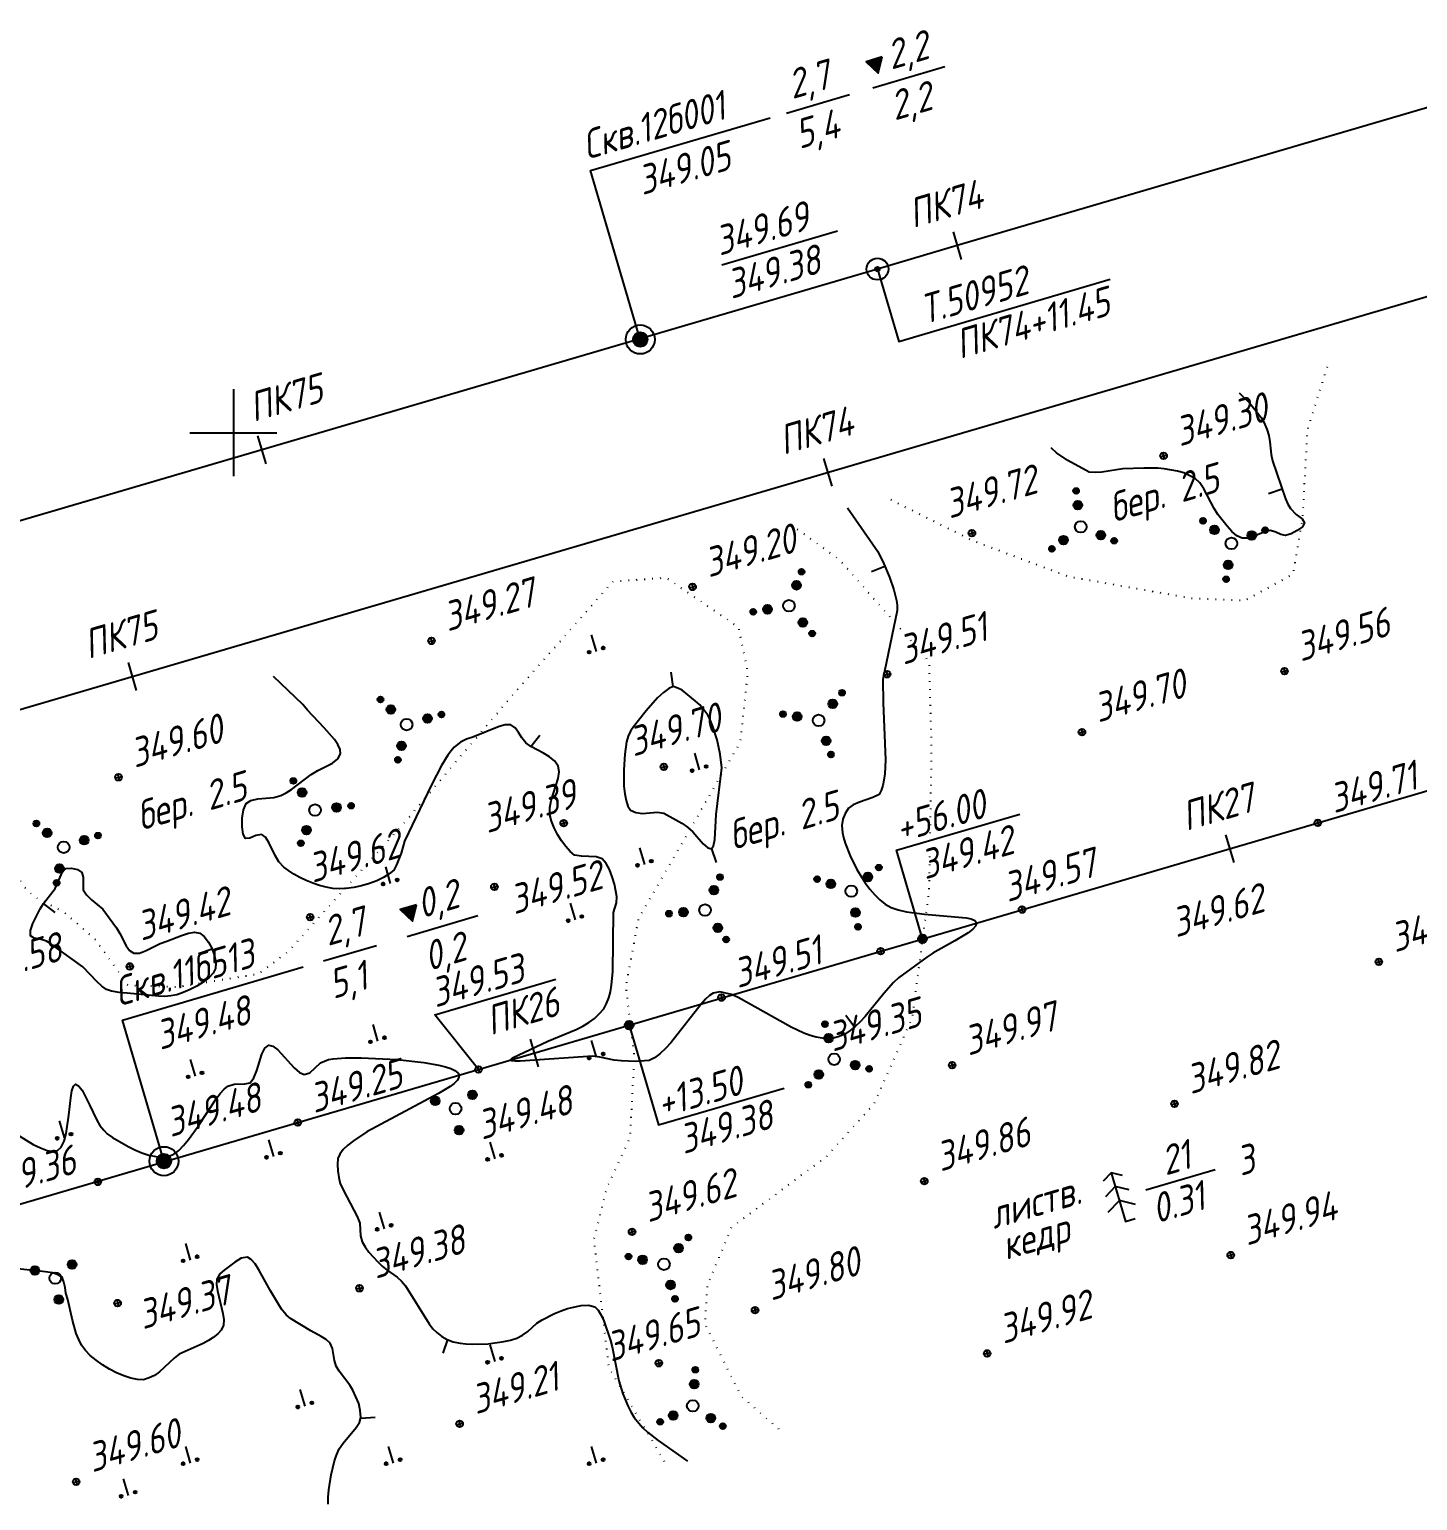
# Model space of a CAD drawing. Extents: x 1515794 to 1517806, y 2183977 to 2184820.
# Drawn here: x 1516371.9 to 1516563.4, y 2184252.6 to 2184455.7 of the extents above; entities that cross this region are included whole.
import ezdxf
from ezdxf.enums import TextEntityAlignment as Align

# ---------------------------------------------------------------- set-up
doc = ezdxf.new("R2010")
doc.units = 0
doc.linetypes.add('ИИDot', pattern=[1, 0, -1])
for name, color, linetype, lineweight in [('ИИ_ГЕОПУНКТ_025', 7, 'Continuous', 25), ('ИИ_ГЕОСЕТКА_025', 3, 'Continuous', 25), ('ИИ_КОНТУР_025', 7, 'ИИDot', 25), ('ИИ_ОТМЕТКА_025', 7, 'Continuous', 25), ('ИИ_ПИКЕТАЖ_025', 7, 'Continuous', 25), ('ИИ_РЕЛЬЕФ_025', 34, 'Continuous', 25), ('ИИ_СКВАЖИНА_025', 7, 'Continuous', 25), ('ИИ_ТЕКСТ_025', 7, 'Continuous', 25), ('ИИ_ТРАССА_АД_025', 1, 'Continuous', 25), ('ИИ_ТРАССА_ЛЭП_025', 7, 'Continuous', 25), ('ИИ_ТРАССА_ТРУБ_025', 7, 'Continuous', 25), ('ИИ_УГОДЬЯ_025', 7, 'Continuous', 25)]:
    doc.layers.add(name, color=color, linetype=linetype, lineweight=lineweight)
doc.styles.add('VNIPISIMPLEXCUR', font='simplex.shx', dxfattribs={"width": 0.8, "oblique": 15})

# ---------------------------------------------------------------- blocks, each defined once
blk = doc.blocks.new('ИИ053951')
at = {"linetype": 'Continuous', "lineweight": 25}
h = blk.add_hatch(color=0, dxfattribs=at)
edge = h.paths.add_edge_path()
edge.add_arc((1.16, 0.95), 0.3, 0, 360)
h = blk.add_hatch(color=0, dxfattribs=at)
edge = h.paths.add_edge_path()
edge.add_arc((-1.4, 0.53), 0.3, 0, 360)
h = blk.add_hatch(color=0, dxfattribs=at)
edge = h.paths.add_edge_path()
edge.add_arc((0.24, -1.48), 0.3, 0, 360)
at = {"color": 0, "linetype": 'Continuous', "lineweight": 25}
for centre, radius in [((1.16, 0.95), 0.3), ((-1.4, 0.53), 0.3), ((0, 0), 0.4), ((0.24, -1.48), 0.3)]:
    blk.add_circle(centre, radius, dxfattribs=at)
blk = doc.blocks.new('ИИ053952')
at = {"linetype": 'Continuous', "lineweight": 25}
h = blk.add_hatch(color=0, dxfattribs=at)
edge = h.paths.add_edge_path()
edge.add_arc((-1.31, 2.13), 0.2, 0, 360)
h = blk.add_hatch(color=0, dxfattribs=at)
edge = h.paths.add_edge_path()
edge.add_arc((-0.79, 1.28), 0.3, 0, 360)
h = blk.add_hatch(color=0, dxfattribs=at)
edge = h.paths.add_edge_path()
edge.add_arc((1.5, 0.04), 0.3, 0, 360)
h = blk.add_hatch(color=0, dxfattribs=at)
edge = h.paths.add_edge_path()
edge.add_arc((2.5, 0.07), 0.2, 0, 360)
h = blk.add_hatch(color=0, dxfattribs=at)
edge = h.paths.add_edge_path()
edge.add_arc((-1.19, -2.2), 0.2, 0, 360)
h = blk.add_hatch(color=0, dxfattribs=at)
edge = h.paths.add_edge_path()
edge.add_arc((-0.71, -1.32), 0.3, 0, 360)
at = {"color": 0, "linetype": 'Continuous', "lineweight": 25}
for centre, radius in [((-1.31, 2.13), 0.2), ((-0.79, 1.28), 0.3), ((0, 0), 0.4), ((1.5, 0.04), 0.3), ((2.5, 0.07), 0.2), ((-1.19, -2.2), 0.2), ((-0.71, -1.32), 0.3)]:
    blk.add_circle(centre, radius, dxfattribs=at)
blk = doc.blocks.new('ИИ05407')
at = {"linetype": 'Continuous', "lineweight": 25}
h = blk.add_hatch(color=0, dxfattribs=at)
edge = h.paths.add_edge_path()
edge.add_arc((-0.5, 0.1), 0.1, 0, 360)
h = blk.add_hatch(color=0, dxfattribs=at)
edge = h.paths.add_edge_path()
edge.add_arc((0.5, 0.1), 0.1, 0, 360)
at = {"color": 0, "linetype": 'Continuous', "lineweight": 25}
blk.add_lwpolyline([(0, 0), (0, 1.2)], dxfattribs=at)
for centre in [(-0.5, 0.1), (0.5, 0.1)]:
    blk.add_circle(centre, 0.1, dxfattribs=at)
blk = doc.blocks.new('PICKET')
at = {"color": 0, "linetype": 'Continuous', "lineweight": 25}
for p, q in [((-0.23, 0), (0.23, 0)), ((0, 0.23), (0, -0.23))]:
    blk.add_line(p, q, dxfattribs=at)
blk.add_circle((0, 0), 0.23, dxfattribs=at)
at = {"color": 0, "linetype": 'Continuous', "style": 'VNIPISIMPLEXCUR', "oblique": 15, "width": 0.8}
blk.add_attdef('OTMETKA', (1.25, 0.3), '', height=2, dxfattribs=at)
at = {"color": 8, "linetype": 'Continuous', "style": 'VNIPISIMPLEXCUR', "oblique": 15, "width": 0.8, "flags": 1}
blk.add_attdef('NOMER', (1.25, -2.7), '', height=2, dxfattribs=at)
blk = doc.blocks.new('ИИ053672А')
at = {"color": 0, "linetype": 'Continuous'}
for points in [[(0.7, 3.1), (0, 3.5), (-0.7, 3.1)], [(0, 3.5), (0, 0), (0.7, 0)], [(0.85, 2.01), (0, 2.5), (-0.85, 2.01)], [(1, 0.92), (0, 1.5), (-1, 0.92)]]:
    blk.add_lwpolyline(points, dxfattribs=at)
at = {"color": 0, "linetype": 'Continuous', "style": 'VNIPISIMPLEXCUR', "oblique": 15, "width": 0.8}
blk.add_attdef('RACE1', text='', height=2, dxfattribs=at).set_placement((-2, 2.25), align=Align.RIGHT)
blk.add_attdef('HEIGHT', (2, 2.25), '', height=2, dxfattribs=at)
blk.add_attdef('DISTANCE', text='', height=2, dxfattribs=at).set_placement((8.5, 1.75), align=Align.MIDDLE_LEFT)
blk.add_attdef('RACE2', text='', height=2, dxfattribs=at).set_placement((-2, 1.25), align=Align.TOP_RIGHT)
blk.add_attdef('THICKNESS', text='', height=2, dxfattribs=at).set_placement((2, 1.25), align=Align.TOP_LEFT)
blk = doc.blocks.new('ИИ050052Р')
at = {"linetype": 'Continuous', "lineweight": 25}
h = blk.add_hatch(color=0, dxfattribs=at)
edge = h.paths.add_edge_path()
edge.add_arc((0, 0), 0.15, 0, 360)
at = {"color": 0, "linetype": 'Continuous', "lineweight": 25}
for radius in [0.75, 0.15]:
    blk.add_circle((0, 0), radius, dxfattribs=at)
at = {"color": 0, "linetype": 'Continuous', "style": 'VNIPISIMPLEXCUR', "oblique": 15, "width": 0.8}
for tag, p in [('CENTRE', (1.45, 0.7)), ('HEIGHT', (1.45, -2.7))]:
    blk.add_attdef(tag, p, '', height=2, dxfattribs=at)
for tag, p in [('NUMBER', (-2, -1)), ('STATIONING', (-2, -4.4)), ('ALPHA', (-2, -7.8))]:
    blk.add_attdef(tag, text='', height=2, dxfattribs=at).set_placement(p, align=Align.RIGHT)
at = {"color": 253, "linetype": 'Continuous', "style": 'VNIPISIMPLEXCUR', "oblique": 15, "width": 0.8, "flags": 1}
blk.add_attdef('NOTE', text='', height=1.6, dxfattribs=at).set_placement((-2, -10.8), align=Align.RIGHT)
blk = doc.blocks.new('ИИ15001')
at = {"color": 0, "linetype": 'Continuous', "lineweight": 25}
blk.add_lwpolyline([(0, 1), (0, -1)], dxfattribs=at)
at = {"color": 0, "linetype": 'Continuous', "lineweight": 25, "style": 'VNIPISIMPLEXCUR', "oblique": 15, "width": 0.8}
blk.add_attdef('STATIONING', text='', height=2, dxfattribs=at).set_placement((0, 2), align=Align.CENTER)
at = {"color": 7, "linetype": 'Continuous', "lineweight": 25, "style": 'VNIPISIMPLEXCUR', "oblique": 15, "width": 0.8}
blk.add_attdef('HEIGHT', text='', height=2, dxfattribs=at).set_placement((0, -2), align=Align.TOP_CENTER)
blk = doc.blocks.new('ИИ25001')
at = {"linetype": 'Continuous'}
h = blk.add_hatch(color=0, dxfattribs=at)
edge = h.paths.add_edge_path()
edge.add_arc((0, 0), 0.5, 0, 360)
at = {"color": 0, "linetype": 'Continuous'}
for radius in [1, 0.5]:
    blk.add_circle((0, 0), radius, dxfattribs=at)
at = {"color": 0, "style": 'VNIPISIMPLEXCUR', "oblique": 15, "width": 0.8}
for tag, p in [('NUMBER', (2, 0.7)), ('STS', (14.22, 0.7)), ('EGWL', (38.32, 0.7)), ('TFS', (19.08, -1)), ('HEIGHT', (2, -2.7)), ('FS', (14.22, -2.7)), ('AGWL', (36.59, -2.7))]:
    blk.add_attdef(tag, p, '', height=2, dxfattribs=at)
at = {"color": 253, "style": 'VNIPISIMPLEXCUR', "oblique": 15, "width": 0.8, "flags": 1}
for tag, p in [('DATE', (-2.5, -0.8)), ('NOTE1', (-2.5, -3.2)), ('NOTE2', (-2.5, -5.6))]:
    blk.add_attdef(tag, text='', height=1.6, dxfattribs=at).set_placement(p, align=Align.RIGHT)
blk = doc.blocks.new('ИИ15002')
at = {"linetype": 'Continuous', "lineweight": 25}
h = blk.add_hatch(color=0, dxfattribs=at)
edge = h.paths.add_edge_path()
edge.add_arc((0, 0), 0.3, 0, 360)
at = {"color": 0, "linetype": 'Continuous', "lineweight": 25}
blk.add_circle((0, 0), 0.3, dxfattribs=at)
at = {"color": 0, "linetype": 'Continuous', "style": 'VNIPISIMPLEXCUR', "oblique": 15, "width": 0.8}
blk.add_attdef('STATIONING', (1, 1.3), '', height=2, rotation=90, dxfattribs=at)
at = {"color": 7, "linetype": 'Continuous', "style": 'VNIPISIMPLEXCUR', "oblique": 15, "width": 0.8}
blk.add_attdef('HEIGHT', text='', height=2, dxfattribs=at).set_placement((0, -1.3), align=Align.TOP_CENTER)
blk = doc.blocks.new('ИИ053296')
at = {"color": 0, "linetype": 'Continuous', "lineweight": 25}
blk.add_lwpolyline([(0, 0), (1, 0)], dxfattribs=at)
blk = doc.blocks.new('ИИ05012')
at = {"color": 0, "linetype": 'Continuous', "flags": 128}
for points in [[(0, 3), (0, -3)], [(-3, 0), (3, 0)]]:
    blk.add_lwpolyline(points, dxfattribs=at)
blk = doc.blocks.new('ИИ25002')
at = {"linetype": 'Continuous', "lineweight": 25}
blk.add_hatch(color=0, dxfattribs=at).paths.add_polyline_path([(0.58, 1), (-0.58, 1), (0, 0)])
at = {"color": 0, "linetype": 'Continuous', "lineweight": 25, "flags": 128}
blk.add_lwpolyline([(0.58, 1), (-0.58, 1), (0, 0)], close=True, dxfattribs=at)

msp = doc.modelspace()

# ---------------------------------------------------------------- linework, layer by layer
at = {"layer": 'ИИ_ГЕОПУНКТ_025'}
for points in [[(1516467.375, 2184423.197), (1516483.342, 2184427.887)], [(1516488.87, 2184422.6), (1516491.802, 2184412.618), (1516520.959, 2184421.183)]]:
    msp.add_lwpolyline(points, dxfattribs=at)
at = {"layer": 'ИИ_КОНТУР_025', "flags": 128}
for points in [[(1516550.892, 2184409.095), (1516548.156, 2184400.385), (1516547.491, 2184388.095), (1516546.162, 2184380.455), (1516539.513, 2184376.802), (1516532.201, 2184377.134), (1516515.248, 2184380.123), (1516501.952, 2184385.106), (1516489.845, 2184391.154)], [(1516476.918, 2184387.355), (1516483.669, 2184382.448), (1516495.969, 2184368.447), (1516496.301, 2184356.157), (1516495.969, 2184336.891), (1516493.637, 2184319.248), (1516488.319, 2184307.29), (1516481.671, 2184299.983), (1516468.698, 2184290.309), (1516465.374, 2184282.337), (1516465.042, 2184277.023), (1516470.028, 2184267.058), (1516475.84, 2184261.964)], [(1516335.356, 2184345.752), (1516334.268, 2184342.001), (1516332.638, 2184328.273), (1516333.407, 2184320.905), (1516340.374, 2184319.037), (1516342.894, 2184319.113), (1516345.018, 2184319.365), (1516346.746, 2184320.048), (1516348.402, 2184321.019), (1516349.158, 2184322.386), (1516349.194, 2184324.472), (1516350.526, 2184329.408), (1516351.678, 2184331.206), (1516360.429, 2184338.447), (1516363.777, 2184340.101), (1516367.234, 2184340.786), (1516368.889, 2184340.355), (1516370.041, 2184338.916), (1516371.157, 2184337.333), (1516372.417, 2184336.039), (1516374.109, 2184335.175), (1516376.629, 2184333.845), (1516380.99, 2184330.049), (1516385.435, 2184323.779), (1516392.233, 2184323.517), (1516403.475, 2184325.346), (1516407.658, 2184328.481), (1516423.868, 2184346.508), (1516438.537, 2184363.818), (1516452.394, 2184379.493), (1516459.714, 2184380.016), (1516469.649, 2184373.223), (1516470.957, 2184366.953), (1516469.911, 2184357.286), (1516455.881, 2184332.948), (1516454.12, 2184323.561), (1516455.294, 2184313.881), (1516454.707, 2184302.733), (1516451.478, 2184295.693), (1516449.716, 2184288.652), (1516451.779, 2184271.011), (1516459.412, 2184258.103), (1516459.63, 2184257.2)]]:
    msp.add_lwpolyline(points, dxfattribs=at)
at = {"layer": 'ИИ_ОТМЕТКА_025', "elevation": 349.53}
msp.add_lwpolyline([(1516433.819, 2184312.13), (1516427.798, 2184319.688), (1516444.473, 2184324.586)], dxfattribs=at)
at = {"layer": 'ИИ_ПИКЕТАЖ_025', "color": 4}
for points, elevation in [([(1516495.079, 2184330.155), (1516491.486, 2184342.385), (1516508.502, 2184347.384)], 349.42), ([(1516454.615, 2184318.243), (1516458.66, 2184304.472), (1516475.983, 2184309.56)], 349.38)]:
    msp.add_lwpolyline(points, dxfattribs=dict(at, elevation=elevation))
at = {"layer": 'ИИ_РЕЛЬЕФ_025', "elevation": 349.5}
for points in [[(1516538.747, 2184405.526), (1516540.17, 2184404.135), (1516541.313, 2184402.764), (1516541.78, 2184402.106), (1516542.165, 2184401.47), (1516542.595, 2184400.52), (1516542.859, 2184399.614), (1516543.011, 2184398.738), (1516543.204, 2184397.014), (1516543.356, 2184396.137), (1516545.171, 2184390.881), (1516545.497, 2184390.152), (1516545.841, 2184389.532), (1516546.633, 2184388.73), (1516547.456, 2184388.125), (1516547.803, 2184387.557), (1516547.485, 2184387.032), (1516546.786, 2184386.492), (1516545.94, 2184386.051), (1516545.18, 2184385.822), (1516544.503, 2184385.969), (1516543.834, 2184386.303), (1516543.091, 2184386.512), (1516542.381, 2184386.382), (1516540.765, 2184385.697), (1516539.954, 2184385.443), (1516539.204, 2184385.446), (1516538.467, 2184385.793), (1516537.77, 2184386.38), (1516537.106, 2184387.124), (1516535.84, 2184388.743), (1516535.303, 2184389.534), (1516533.875, 2184392.272), (1516533.34, 2184393.073), (1516532.718, 2184393.701), (1516531.125, 2184394.451), (1516530.268, 2184394.707), (1516528.431, 2184395.005), (1516527.53, 2184395.095), (1516525.624, 2184395.103), (1516522.7, 2184395.006), (1516519.831, 2184394.57), (1516518.916, 2184394.505), (1516518.072, 2184394.58), (1516515.144, 2184396.186), (1516513.556, 2184397.244), (1516512.873, 2184397.878), (1516512.847, 2184397.914)], [(1516484.719, 2184389.648), (1516488.912, 2184383.605), (1516489.74, 2184381.936), (1516490.515, 2184380.069), (1516491.101, 2184378.345), (1516491.474, 2184376.854), (1516491.574, 2184376.224), (1516491.576, 2184375.457), (1516489.622, 2184365.956), (1516489.654, 2184362.751), (1516489.953, 2184354.862), (1516489.864, 2184352.925), (1516489.758, 2184352.067), (1516489.602, 2184351.299), (1516489.391, 2184350.633), (1516489.117, 2184350.079), (1516488.243, 2184349.68), (1516486.368, 2184349.014), (1516485.534, 2184348.644), (1516484.88, 2184348.181), (1516484.428, 2184347.478), (1516484.098, 2184346.696), (1516483.964, 2184345.8), (1516484.034, 2184344.797), (1516484.18, 2184344.131), (1516484.409, 2184343.365), (1516485.09, 2184341.622), (1516486.03, 2184339.738), (1516487.181, 2184337.884), (1516487.821, 2184337.022), (1516488.495, 2184336.231), (1516489.212, 2184335.551), (1516489.923, 2184334.949), (1516490.741, 2184334.497), (1516491.735, 2184334.147), (1516492.863, 2184333.883), (1516495.358, 2184333.546), (1516501.083, 2184333.073), (1516501.813, 2184332.913), (1516502.311, 2184332.693), (1516502.534, 2184332.397), (1516502.44, 2184331.972), (1516502.034, 2184331.498), (1516501.376, 2184330.984), (1516499.559, 2184329.876), (1516496.521, 2184328.164), (1516495.675, 2184327.62), (1516491.766, 2184324.788), (1516491.085, 2184324.112), (1516489.764, 2184322.601), (1516487.159, 2184319.437), (1516486.488, 2184318.719), (1516485.801, 2184318.067), (1516485.092, 2184317.497), (1516484.356, 2184317.027), (1516483.582, 2184316.704), (1516482.787, 2184316.46), (1516482.026, 2184316.392), (1516481.235, 2184316.438), (1516480.417, 2184316.587), (1516479.575, 2184316.826), (1516478.712, 2184317.145), (1516476.937, 2184317.971), (1516469.63, 2184322.064), (1516468.744, 2184322.469), (1516467.135, 2184322.833), (1516466.193, 2184322.658), (1516465.68, 2184322.335), (1516465.122, 2184321.826), (1516464.522, 2184321.164), (1516460.344, 2184315.822), (1516459.598, 2184315.011), (1516458.852, 2184314.31), (1516458.11, 2184313.753), (1516457.377, 2184313.372), (1516455.464, 2184313.251), (1516453.531, 2184313.308), (1516452.553, 2184313.435), (1516450.582, 2184313.837), (1516449.606, 2184313.957), (1516439.558, 2184313.259), (1516438.873, 2184313.268), (1516438.41, 2184313.321), (1516438.205, 2184313.426), (1516438.505, 2184313.747), (1516443.38, 2184316.029), (1516447.283, 2184317.643), (1516448.199, 2184318.094), (1516449.056, 2184318.593), (1516449.831, 2184319.157), (1516450.488, 2184319.816), (1516451.092, 2184320.517), (1516451.485, 2184321.227), (1516451.792, 2184322.008), (1516452.021, 2184322.851), (1516452.183, 2184323.746), (1516452.35, 2184325.664), (1516452.458, 2184333.782), (1516452.846, 2184335.147), (1516452.891, 2184335.934), (1516452.779, 2184336.733), (1516452.571, 2184337.698), (1516452.272, 2184338.726), (1516451.889, 2184339.717), (1516451.427, 2184340.569), (1516450.892, 2184341.18), (1516450.044, 2184341.468), (1516448.043, 2184341.557), (1516447.08, 2184341.725), (1516446.464, 2184342.224), (1516445.851, 2184342.886), (1516445.266, 2184343.674), (1516444.732, 2184344.548), (1516444.273, 2184345.467), (1516443.913, 2184346.395), (1516443.676, 2184347.29), (1516443.648, 2184348.223), (1516443.844, 2184349.229), (1516444.807, 2184352.297), (1516444.931, 2184353.209), (1516444.796, 2184354.003), (1516444.331, 2184354.689), (1516443.626, 2184355.264), (1516442.778, 2184355.764), (1516441.046, 2184356.693), (1516440.36, 2184357.195), (1516439.787, 2184357.896), (1516439.329, 2184358.649), (1516438.861, 2184359.299), (1516438.261, 2184359.687), (1516437.513, 2184359.712), (1516436.65, 2184359.473), (1516433.019, 2184357.971), (1516432.18, 2184357.698), (1516431.334, 2184357.307), (1516430.47, 2184356.618), (1516430.037, 2184356.124), (1516429.597, 2184355.528), (1516428.701, 2184354.072), (1516427.327, 2184351.405), (1516423.622, 2184343.623), (1516423.141, 2184341.972), (1516422.515, 2184340.395), (1516422.148, 2184339.635), (1516421.508, 2184339.118), (1516420.705, 2184338.631), (1516419.777, 2184338.186), (1516418.761, 2184337.798), (1516417.695, 2184337.478), (1516416.617, 2184337.239), (1516415.565, 2184337.096), (1516414.577, 2184337.059), (1516413.703, 2184337.13), (1516412.795, 2184337.293), (1516411.869, 2184337.537), (1516410.943, 2184337.851), (1516410.036, 2184338.223), (1516409.165, 2184338.641), (1516408.348, 2184339.094), (1516407.602, 2184339.57), (1516406.945, 2184340.057), (1516406.283, 2184340.776), (1516405.749, 2184341.663), (1516404.874, 2184343.475), (1516404.44, 2184344.17), (1516403.945, 2184344.572), (1516403.122, 2184344.423), (1516402.282, 2184344.047), (1516401.656, 2184343.992), (1516401.351, 2184344.593), (1516401.191, 2184345.623), (1516401.194, 2184346.836), (1516401.375, 2184347.984), (1516401.754, 2184348.819), (1516402.424, 2184349.26), (1516403.371, 2184349.461), (1516405.572, 2184349.675), (1516406.565, 2184349.95), (1516407.3, 2184350.331), (1516408.006, 2184350.785), (1516410.727, 2184352.846), (1516411.65, 2184353.381), (1516413.665, 2184354.401), (1516414.421, 2184354.985), (1516414.787, 2184355.684), (1516414.732, 2184356.286), (1516414.432, 2184356.96), (1516413.936, 2184357.691), (1516412.55, 2184359.27), (1516410.227, 2184361.709), (1516409.583, 2184362.484), (1516405.542, 2184366.379)], [(1516367.118, 2184305.003), (1516372.391, 2184301.796), (1516373.395, 2184301.3), (1516374.309, 2184300.962), (1516375.1, 2184300.829), (1516375.737, 2184300.946), (1516376.254, 2184301.423), (1516376.644, 2184302.239), (1516376.932, 2184303.303), (1516377.303, 2184305.814), (1516377.573, 2184308.232), (1516377.733, 2184309.18), (1516377.943, 2184309.834), (1516378.23, 2184310.103), (1516378.656, 2184309.896), (1516379.127, 2184309.257), (1516380.142, 2184307.236), (1516381.141, 2184305.147), (1516381.594, 2184304.422), (1516382.118, 2184303.751), (1516382.611, 2184303.238), (1516383.323, 2184302.741), (1516385.503, 2184301.5), (1516386.417, 2184301.048), (1516387.377, 2184300.639), (1516388.353, 2184300.307), (1516389.312, 2184300.12), (1516390.228, 2184300.092), (1516391.084, 2184300.146), (1516391.773, 2184300.454), (1516392.46, 2184300.964), (1516393.142, 2184301.641), (1516393.816, 2184302.45), (1516395.137, 2184304.321), (1516397.604, 2184308.092), (1516398.172, 2184308.836), (1516398.717, 2184309.43), (1516399.237, 2184309.838), (1516400.092, 2184310.121), (1516401.599, 2184310.168), (1516402.311, 2184310.31), (1516402.82, 2184310.974), (1516403.225, 2184311.978), (1516403.934, 2184314.226), (1516404.348, 2184315.08), (1516404.873, 2184315.494), (1516405.462, 2184315.359), (1516406.134, 2184314.826), (1516408.372, 2184312.335), (1516409.105, 2184311.709), (1516409.787, 2184311.438), (1516410.558, 2184311.685), (1516412.013, 2184313.036), (1516413.116, 2184313.511), (1516413.748, 2184313.602), (1516415.455, 2184313.718), (1516417.612, 2184313.743), (1516422.602, 2184313.523), (1516426.271, 2184313.116), (1516428.367, 2184312.728), (1516429.246, 2184312.499), (1516429.985, 2184312.246), (1516430.563, 2184311.97), (1516430.958, 2184311.67), (1516431.149, 2184311.345), (1516431.12, 2184311.005), (1516430.886, 2184310.627), (1516430.469, 2184310.216), (1516429.889, 2184309.774), (1516428.317, 2184308.805), (1516418.433, 2184303.548), (1516416.566, 2184302.3), (1516415.798, 2184301.681), (1516415.167, 2184301.067), (1516414.693, 2184300.462), (1516414.396, 2184299.868), (1516414.372, 2184298.997), (1516414.422, 2184298.121), (1516414.544, 2184297.24), (1516414.751, 2184296.353), (1516415.645, 2184294.547), (1516417.076, 2184291.83), (1516417.433, 2184290.933), (1516417.553, 2184289.193), (1516417.788, 2184288.322), (1516418.167, 2184287.637), (1516418.684, 2184286.933), (1516419.917, 2184285.577), (1516420.526, 2184284.978), (1516421.198, 2184284.428), (1516422.584, 2184283.484), (1516423.207, 2184282.939), (1516423.739, 2184282.265), (1516427.006, 2184277.012), (1516427.517, 2184276.358), (1516428.068, 2184275.813), (1516428.781, 2184275.28), (1516429.52, 2184274.866), (1516430.332, 2184274.556), (1516431.269, 2184274.342), (1516432.093, 2184274.245), (1516433.047, 2184274.205), (1516435.17, 2184274.284), (1516437.298, 2184274.568), (1516438.257, 2184274.781), (1516439.088, 2184275.04), (1516439.908, 2184275.454), (1516440.605, 2184275.978), (1516441.886, 2184277.111), (1516442.597, 2184277.595), (1516444.308, 2184278.452), (1516445.206, 2184278.826), (1516446.086, 2184279.13), (1516446.917, 2184279.342), (1516447.973, 2184279.551), (1516448.975, 2184279.611), (1516449.862, 2184279.356), (1516450.343, 2184278.902), (1516450.755, 2184278.242), (1516451.113, 2184277.437), (1516452.018, 2184274.737), (1516452.268, 2184273.871), (1516453.178, 2184269.145), (1516453.755, 2184267.383), (1516454.418, 2184265.71), (1516454.824, 2184264.903), (1516455.317, 2184264.101), (1516455.924, 2184263.297), (1516456.477, 2184262.694), (1516457.114, 2184262.097), (1516458.589, 2184260.917), (1516462.651, 2184258.088)], [(1516413.057, 2184252.161), (1516413.071, 2184253.12), (1516413.158, 2184254.135), (1516413.495, 2184256.202), (1516413.965, 2184258.106), (1516414.218, 2184258.916), (1516414.613, 2184259.768), (1516415.154, 2184260.558), (1516416.953, 2184262.704), (1516417.381, 2184263.39), (1516417.608, 2184264.084), (1516417.495, 2184265.056), (1516417.303, 2184266.026), (1516416.913, 2184266.966), (1516416.469, 2184267.869), (1516416.064, 2184268.557), (1516414.575, 2184270.499), (1516414.192, 2184271.164), (1516413.947, 2184271.979), (1516413.676, 2184273.645), (1516413.361, 2184274.341), (1516412.819, 2184274.866), (1516412.131, 2184275.281), (1516410.668, 2184276.043), (1516407.873, 2184277.787), (1516407.297, 2184278.277), (1516406.658, 2184279.057), (1516405.103, 2184281.587), (1516403.532, 2184284.479), (1516403.006, 2184285.288), (1516402.477, 2184285.889), (1516401.944, 2184286.207), (1516401.077, 2184286.097), (1516400.203, 2184285.549), (1516398.741, 2184284.449), (1516398.141, 2184283.909), (1516397.735, 2184283.175), (1516397.673, 2184282.463), (1516397.798, 2184281.562), (1516398.561, 2184278.477), (1516398.699, 2184277.575), (1516398.654, 2184276.862), (1516398.331, 2184276.154), (1516397.835, 2184275.629), (1516397.19, 2184275.122), (1516396.584, 2184274.721), (1516395.856, 2184274.334), (1516392.527, 2184272.838), (1516391.836, 2184272.282), (1516389.813, 2184270.396), (1516389.112, 2184269.879), (1516388.364, 2184269.555), (1516387.594, 2184269.321), (1516386.772, 2184269.347), (1516385.861, 2184269.525), (1516384.891, 2184269.837), (1516383.894, 2184270.261), (1516382.901, 2184270.777), (1516381.943, 2184271.366), (1516381.05, 2184272.007), (1516380.254, 2184272.68), (1516379.586, 2184273.365), (1516379.07, 2184274.071), (1516378.657, 2184274.857), (1516378.325, 2184275.709), (1516377.825, 2184277.542), (1516377.176, 2184280.372), (1516376.905, 2184281.272), (1516376.798, 2184282.033), (1516376.628, 2184282.771), (1516376.395, 2184283.486), (1516375.838, 2184283.809), (1516375.055, 2184284.047), (1516374.099, 2184284.221), (1516368.534, 2184284.793)]]:
    msp.add_lwpolyline(points, dxfattribs=at)
for points in [[(1516459.384, 2184347.503), (1516461.865, 2184346.123), (1516462.667, 2184345.581), (1516463.382, 2184344.921), (1516464.834, 2184343.283), (1516465.46, 2184342.709), (1516465.944, 2184342.568), (1516466.253, 2184343.004), (1516466.405, 2184343.888), (1516466.592, 2184347.309), (1516467.385, 2184353.755), (1516467.156, 2184355.641), (1516466.735, 2184357.614), (1516466.152, 2184359.478), (1516465.81, 2184360.307), (1516465.438, 2184361.034), (1516464.927, 2184361.783), (1516464.339, 2184362.439), (1516463.714, 2184363.013), (1516461.915, 2184364.462), (1516461.312, 2184364.773), (1516460.679, 2184364.971), (1516460.057, 2184364.707), (1516459.322, 2184364.159), (1516458.524, 2184363.412), (1516456.938, 2184361.647), (1516455.192, 2184359.405), (1516454.79, 2184358.806), (1516454.479, 2184358.153), (1516454.246, 2184357.326), (1516454.006, 2184355.666), (1516453.862, 2184353.504), (1516453.892, 2184351.233), (1516453.998, 2184350.179), (1516454.176, 2184349.244), (1516454.436, 2184348.477), (1516454.79, 2184347.928), (1516455.526, 2184347.577), (1516456.425, 2184347.471), (1516458.475, 2184347.619)], [(1516384.528, 2184322.728), (1516383.186, 2184322.931), (1516382.495, 2184323.185), (1516381.864, 2184323.62), (1516381.212, 2184324.218), (1516379.218, 2184326.286), (1516374.839, 2184329.493), (1516374.224, 2184329.848), (1516373.335, 2184330.111), (1516372.53, 2184330.245), (1516372.033, 2184330.583), (1516372.008, 2184331.312), (1516372.337, 2184332.296), (1516373.343, 2184334.304), (1516373.799, 2184335.05), (1516375.392, 2184337.1), (1516376.441, 2184339.415), (1516376.9, 2184339.845), (1516377.645, 2184339.929), (1516378.484, 2184339.721), (1516379.099, 2184339.316), (1516379.278, 2184338.652), (1516379.264, 2184336.92), (1516379.747, 2184336.225), (1516380.447, 2184335.56), (1516381.979, 2184334.246), (1516383.87, 2184331.663), (1516384.323, 2184330.885), (1516385.195, 2184329.21), (1516385.683, 2184328.553), (1516386.252, 2184328.175), (1516387.068, 2184328.188), (1516387.987, 2184328.56), (1516389.889, 2184329.518), (1516390.842, 2184329.83), (1516392.84, 2184330.637), (1516393.793, 2184330.949), (1516394.653, 2184331.08), (1516395.376, 2184330.937), (1516395.992, 2184330.465), (1516396.571, 2184329.715), (1516397.063, 2184328.794), (1516397.419, 2184327.809), (1516397.59, 2184326.866), (1516397.528, 2184326.07), (1516397.198, 2184325.424), (1516396.62, 2184324.79), (1516395.856, 2184324.188), (1516394.97, 2184323.634), (1516394.024, 2184323.147), (1516393.08, 2184322.744), (1516392.201, 2184322.444), (1516391.386, 2184322.284), (1516390.548, 2184322.225), (1516389.688, 2184322.257), (1516385.364, 2184322.66)]]:
    msp.add_lwpolyline(points, close=True, dxfattribs=at)
at = {"layer": 'ИИ_СКВАЖИНА_025', "flags": 128}
for points in [[(1516488.22, 2184447.612), (1516498.166, 2184450.534)], [(1516476.334, 2184444.12), (1516485.023, 2184446.673)], [(1516456.139, 2184412.874), (1516449.293, 2184436.177), (1516474.046, 2184443.448)], [(1516423.982, 2184330.499), (1516433.715, 2184333.358)], [(1516412.432, 2184327.106), (1516419.742, 2184329.253)], [(1516390.442, 2184299.404), (1516384.698, 2184318.958), (1516409.637, 2184326.285)]]:
    msp.add_lwpolyline(points, dxfattribs=at)
at = {"layer": 'ИИ_ТРАССА_АД_025'}
msp.add_lwpolyline([(1516975.84, 2184608.227), (1516842.76, 2184546.92), (1516740.491, 2184499.819, -0.0364897), (1516699.506, 2184484.457), (1516699.506, 2184484.457), (1516499.855, 2184425.826)], format="xyb", dxfattribs=at)
msp.add_lwpolyline([(1516499.855, 2184425.826), (1516488.87, 2184422.6), (1516212.62, 2184341.48), (1515934.24, 2184259.74), (1515840.313, 2184232.167)], dxfattribs=at)
at = {"layer": 'ИИ_ТРАССА_ЛЭП_025'}
msp.add_lwpolyline([(1516986.302, 2184585.512), (1516729.358, 2184467.168), (1515847.358, 2184208.185)], dxfattribs=at)
at = {"layer": 'ИИ_ТРАССА_ТРУБ_025', "color": 4}
msp.add_lwpolyline([(1516354.359, 2184288.8), (1516598.64, 2184360.59), (1516825.275, 2184427.2)], dxfattribs=at)
at = {"layer": 'ИИ_УГОДЬЯ_025'}
msp.add_lwpolyline([(1516525.885, 2184295.514), (1516535.433, 2184298.318)], dxfattribs=at)

# ---------------------------------------------------------------- block references
at = {"layer": 'ИИ_ГЕОПУНКТ_025'}
ref = msp.add_blockref('ИИ050052Р', (1516488.87, 2184422.6, 349.38), dxfattribs=dict(at, xscale=2, yscale=2, zscale=2, rotation=16.37083333333333))
ref.add_attrib('NUMBER', 'Т.50952', dxfattribs={"layer": '0', "color": 0, "linetype": 'Continuous', "height": 4, "rotation": 16.37083, "style": 'VNIPISIMPLEXCUR', "oblique": 15, "width": 0.8}).set_placement((1516509.963, 2184419.241), align=Align.RIGHT)
ref.add_attrib('CENTRE', '349.69', (1516467.085, 2184424.406), dxfattribs={"layer": '0', "color": 0, "linetype": 'Continuous', "height": 4, "rotation": 16.37083, "style": 'VNIPISIMPLEXCUR', "oblique": 15, "width": 0.8})
ref.add_attrib('HEIGHT', '349.38', (1516468.698, 2184418.436), dxfattribs={"layer": '0', "color": 0, "linetype": 'Continuous', "height": 4, "rotation": 16.37083, "style": 'VNIPISIMPLEXCUR', "oblique": 15, "width": 0.8})
ref.add_attrib('STATIONING', 'ПК74+11.45', dxfattribs={"layer": '0', "color": 0, "linetype": 'Continuous', "height": 4, "rotation": 16.37083, "style": 'VNIPISIMPLEXCUR', "oblique": 15, "width": 0.8}).set_placement((1516521.223, 2184416.321), align=Align.RIGHT)
at = {"layer": 'ИИ_ГЕОСЕТКА_025', "xscale": 2, "yscale": 2, "zscale": 2}
msp.add_blockref('ИИ05012', (1516400, 2184400), dxfattribs=at)
at = {"layer": 'ИИ_ОТМЕТКА_025', "xscale": 2, "yscale": 2, "zscale": 2, "rotation": 16.37083333333333}
for p, values in [((1516528.342, 2184396.808, 349.3), {'OTMETKA': '349.30'}), ((1516463.36, 2184378.72, 349.2), {'OTMETKA': '349.20'}), ((1516427.34, 2184371.27, 349.27), {'OTMETKA': '349.27'}), ((1516490.21, 2184366.67, 349.51), {'OTMETKA': '349.51'}), ((1516545.03, 2184367.11, 349.56), {'OTMETKA': '349.56'}), ((1516517.08, 2184358.69, 349.7), {'OTMETKA': '349.70'}), ((1516384.15, 2184352.45, 349.6), {'OTMETKA': '349.60'}), ((1516549.616, 2184346.176, 349.71), {'OTMETKA': '349.71'}), ((1516558.03, 2184326.98, 349.9), {'OTMETKA': '349.90'}), ((1516361.72, 2184322.24, 349.58), {'OTMETKA': '349.58'}), ((1516467.361, 2184322.046, 349.51), {'OTMETKA': '349.51'}), ((1516499.18, 2184312.73, 349.97), {'OTMETKA': '349.97'}), ((1516529.84, 2184307.4, 349.82), {'OTMETKA': '349.82'}), ((1516408.902, 2184304.804, 349.25), {'OTMETKA': '349.25'}), ((1516495.33, 2184296.73, 349.86), {'OTMETKA': '349.86'}), ((1516455, 2184289.72, 349.62), {'OTMETKA': '349.62'}), ((1516537.6, 2184286.52, 349.94), {'OTMETKA': '349.94'}), ((1516417.4, 2184281.93, 349.38), {'OTMETKA': '349.38'}), ((1516471.97, 2184278.92, 349.8), {'OTMETKA': '349.80'}), ((1516504, 2184272.95, 349.92), {'OTMETKA': '349.92'}), ((1516431.22, 2184263.23, 349.21), {'OTMETKA': '349.21'}), ((1516378.3, 2184255.22, 349.6), {'OTMETKA': '349.60'})]:
    msp.add_blockref('PICKET', p, dxfattribs=at).add_auto_attribs(values)
at = {"layer": 'ИИ_ОТМЕТКА_025'}
ref = msp.add_blockref('PICKET', (1516501.9, 2184386.15, 349.72), dxfattribs=dict(at, xscale=2, yscale=2, zscale=2, rotation=16.37083333333333))
ref.add_attrib('OTMETKA', '349.72', (1516498.804, 2184388.119, 349.72), dxfattribs={"layer": '0', "color": 0, "linetype": 'Continuous', "height": 4, "rotation": 16.37083, "style": 'VNIPISIMPLEXCUR', "oblique": 15, "width": 0.8})
ref = msp.add_blockref('PICKET', (1516459.4, 2184353.9, 349.7), dxfattribs=dict(at, xscale=2, yscale=2, zscale=2, rotation=16.37083333333333))
ref.add_attrib('OTMETKA', '349.70', (1516455.183, 2184355.283, 349.7), dxfattribs={"layer": '0', "color": 0, "linetype": 'Continuous', "height": 4, "rotation": 16.37083, "style": 'VNIPISIMPLEXCUR', "oblique": 15, "width": 0.8})
ref = msp.add_blockref('PICKET', (1516445.571, 2184346.126, 349.39), dxfattribs=dict(at, xscale=2, yscale=2, zscale=2, rotation=16.37083333333333))
ref.add_attrib('OTMETKA', '349.39', (1516435.015, 2184344.706, 349.39), dxfattribs={"layer": '0', "color": 0, "linetype": 'Continuous', "height": 4, "rotation": 16.37083, "style": 'VNIPISIMPLEXCUR', "oblique": 15, "width": 0.8})
ref = msp.add_blockref('PICKET', (1516410.605, 2184333.15, 349.62), dxfattribs=dict(at, xscale=2, yscale=2, zscale=2, rotation=16.37083333333333))
ref.add_attrib('OTMETKA', '349.62', (1516410.943, 2184337.851, 349.5), dxfattribs={"layer": '0', "color": 0, "linetype": 'Continuous', "height": 4, "rotation": 16.37083, "style": 'VNIPISIMPLEXCUR', "oblique": 15, "width": 0.8})
ref = msp.add_blockref('PICKET', (1516508.81, 2184334.195, 349.57), dxfattribs=dict(at, xscale=2, yscale=2, zscale=2, rotation=16.37083333333333))
ref.add_attrib('OTMETKA', '349.57', (1516506.836, 2184335.211, 349.57), dxfattribs={"layer": '0', "color": 0, "linetype": 'Continuous', "height": 4, "rotation": 16.37083, "style": 'VNIPISIMPLEXCUR', "oblique": 15, "width": 0.8})
ref = msp.add_blockref('PICKET', (1516436.01, 2184337.35, 349.52), dxfattribs=dict(at, xscale=2, yscale=2, zscale=2, rotation=16.37083333333333))
ref.add_attrib('OTMETKA', '349.52', (1516438.748, 2184333.505, 349.52), dxfattribs={"layer": '0', "color": 0, "linetype": 'Continuous', "height": 4, "rotation": 16.37083, "style": 'VNIPISIMPLEXCUR', "oblique": 15, "width": 0.8})
ref = msp.add_blockref('PICKET', (1516385.717, 2184326.361, 349.42), dxfattribs=dict(at, xscale=2, yscale=2, zscale=2, rotation=16.37083333333333))
ref.add_attrib('OTMETKA', '349.42', (1516387.295, 2184329.858, 349.42), dxfattribs={"layer": '0', "color": 0, "linetype": 'Continuous', "height": 4, "rotation": 16.37083, "style": 'VNIPISIMPLEXCUR', "oblique": 15, "width": 0.8})
at = {"layer": 'ИИ_ОТМЕТКА_025', "color": 7}
ref = msp.add_blockref('PICKET', (1516433.819, 2184312.13, 349.53), dxfattribs=dict(at, xscale=2, yscale=2, zscale=2, rotation=16.37083333333333))
ref.add_attrib('OTMETKA', '349.53', (1516427.875, 2184320.653, 349.53), dxfattribs={"layer": '0', "color": 0, "linetype": 'Continuous', "height": 4, "rotation": 16.37083, "style": 'VNIPISIMPLEXCUR', "oblique": 15, "width": 0.8})
at = {"layer": 'ИИ_ОТМЕТКА_025'}
ref = msp.add_blockref('PICKET', (1516489.303, 2184328.457, 349.35), dxfattribs=dict(at, xscale=2, yscale=2, zscale=2, rotation=16.37083333333333))
ref.add_attrib('OTMETKA', '349.35', (1516482.682, 2184314.551, 349.35), dxfattribs={"layer": '0', "color": 0, "linetype": 'Continuous', "height": 4, "rotation": 16.37083, "style": 'VNIPISIMPLEXCUR', "oblique": 15, "width": 0.8})
ref = msp.add_blockref('PICKET', (1516390.422, 2184299.473, 349.48), dxfattribs=dict(at, xscale=2, yscale=2, zscale=2, rotation=16.37083333333333))
ref.add_attrib('OTMETKA', '349.48', (1516391.327, 2184302.761, 349.48), dxfattribs={"layer": '0', "color": 0, "linetype": 'Continuous', "height": 4, "rotation": 16.37083, "style": 'VNIPISIMPLEXCUR', "oblique": 15, "width": 0.8})
ref = msp.add_blockref('PICKET', (1516381.309, 2184296.61, 349.36), dxfattribs=dict(at, xscale=2, yscale=2, zscale=2, rotation=16.37083333333333))
ref.add_attrib('OTMETKA', '349.36', (1516366.041, 2184294.2, 349.36), dxfattribs={"layer": '0', "color": 0, "linetype": 'Continuous', "height": 4, "rotation": 16.37083, "style": 'VNIPISIMPLEXCUR', "oblique": 15, "width": 0.8})
ref = msp.add_blockref('PICKET', (1516384.032, 2184279.898, 349.37), dxfattribs=dict(at, xscale=2, yscale=2, zscale=2, rotation=16.37083333333333))
ref.add_attrib('OTMETKA', '349.37', (1516387.515, 2184276.235, 349.37), dxfattribs={"layer": '0', "color": 0, "linetype": 'Continuous', "height": 4, "rotation": 16.37083, "style": 'VNIPISIMPLEXCUR', "oblique": 15, "width": 0.8})
ref = msp.add_blockref('PICKET', (1516458.69, 2184271.58, 349.65), dxfattribs=dict(at, xscale=2, yscale=2, zscale=2, rotation=16.37083333333333))
ref.add_attrib('OTMETKA', '349.65', (1516452.078, 2184271.769, 349.65), dxfattribs={"layer": '0', "color": 0, "linetype": 'Continuous', "height": 4, "rotation": 16.37083, "style": 'VNIPISIMPLEXCUR', "oblique": 15, "width": 0.8})
at = {"layer": 'ИИ_ПИКЕТАЖ_025', "color": 1, "xscale": 2, "yscale": 2, "zscale": 2, "rotation": 16.3658}
msp.add_blockref('ИИ15001', (1516499.855, 2184425.826), dxfattribs=at).add_auto_attribs({'STATIONING': 'ПК74'})
at = {"layer": 'ИИ_ПИКЕТАЖ_025', "color": 1}
ref = msp.add_blockref('ИИ15001', (1516403.906, 2184397.651), dxfattribs=dict(at, xscale=2, yscale=2, zscale=2, rotation=16.36470000000001))
ref.add_attrib('STATIONING', 'ПК75', dxfattribs={"layer": '0', "color": 0, "linetype": 'Continuous', "lineweight": 25, "height": 4, "rotation": 16.3647, "style": 'VNIPISIMPLEXCUR', "oblique": 15, "width": 0.8}).set_placement((1516407.706, 2184402.912), align=Align.CENTER)
at = {"layer": 'ИИ_ПИКЕТАЖ_025', "xscale": 2, "yscale": 2, "zscale": 2, "rotation": 16.3639}
for p, values in [((1516481.986, 2184394.532), {'STATIONING': 'ПК74'}), ((1516386.037, 2184366.358), {'STATIONING': 'ПК75'})]:
    msp.add_blockref('ИИ15001', p, dxfattribs=at).add_auto_attribs(values)
at = {"layer": 'ИИ_ПИКЕТАЖ_025', "color": 4}
ref = msp.add_blockref('ИИ15002', (1516495.079, 2184330.155, 349.42), dxfattribs=dict(at, xscale=1.999999999999999, yscale=1.999999999999999, zscale=1.999999999999999, rotation=16.37083333333335))
ref.add_attrib('STATIONING', '+56.00', (1516491.95, 2184343.42, 349.42), dxfattribs={"layer": '0', "color": 0, "linetype": 'Continuous', "height": 4, "rotation": 16.37083, "style": 'VNIPISIMPLEXCUR', "oblique": 15, "width": 0.8})
ref.add_attrib('HEIGHT', '349.42', dxfattribs={"layer": '0', "color": 7, "linetype": 'Continuous', "height": 4, "rotation": 16.37083, "style": 'VNIPISIMPLEXCUR', "oblique": 15, "width": 0.8}).set_placement((1516500.57, 2184344.001, 349.42), align=Align.TOP_CENTER)
ref = msp.add_blockref('ИИ15001', (1516537.449, 2184342.607, 349.62), dxfattribs=dict(at, xscale=2, yscale=2, zscale=2, rotation=16.37723010000004))
ref.add_attrib('STATIONING', 'ПК27', dxfattribs={"layer": '0', "color": 0, "linetype": 'Continuous', "lineweight": 25, "height": 4, "rotation": 16.37723, "style": 'VNIPISIMPLEXCUR', "oblique": 15, "width": 0.8}).set_placement((1516536.321, 2184346.445), align=Align.CENTER)
ref.add_attrib('HEIGHT', '349.62', dxfattribs={"layer": '0', "color": 7, "linetype": 'Continuous', "lineweight": 25, "height": 4, "rotation": 16.37723, "style": 'VNIPISIMPLEXCUR', "oblique": 15, "width": 0.8}).set_placement((1516535.165, 2184335.994), align=Align.TOP_CENTER)
ref = msp.add_blockref('ИИ15001', (1516441.506, 2184314.411, 349.48), dxfattribs=dict(at, xscale=2, yscale=2, zscale=2, rotation=16.37722991999998))
ref.add_attrib('STATIONING', 'ПК26', dxfattribs={"layer": '0', "color": 0, "linetype": 'Continuous', "lineweight": 25, "height": 4, "rotation": 16.37723, "style": 'VNIPISIMPLEXCUR', "oblique": 15, "width": 0.8}).set_placement((1516440.378, 2184318.249), align=Align.CENTER)
ref.add_attrib('HEIGHT', '349.48', dxfattribs={"layer": '0', "color": 7, "linetype": 'Continuous', "lineweight": 25, "height": 4, "rotation": 16.37723, "style": 'VNIPISIMPLEXCUR', "oblique": 15, "width": 0.8}).set_placement((1516439.546, 2184308.113), align=Align.TOP_CENTER)
ref = msp.add_blockref('ИИ15002', (1516454.615, 2184318.243, 349.38), dxfattribs=dict(at, xscale=1.999999999999999, yscale=1.999999999999999, zscale=1.999999999999999, rotation=16.37083333333334))
ref.add_attrib('STATIONING', '+13.50', (1516459.042, 2184305.425, 349.38), dxfattribs={"layer": '0', "color": 0, "linetype": 'Continuous', "height": 4, "rotation": 16.37083, "style": 'VNIPISIMPLEXCUR', "oblique": 15, "width": 0.8})
ref.add_attrib('HEIGHT', '349.38', dxfattribs={"layer": '0', "color": 7, "linetype": 'Continuous', "height": 4, "rotation": 16.37083, "style": 'VNIPISIMPLEXCUR', "oblique": 15, "width": 0.8}).set_placement((1516467.295, 2184306.115, 349.38), align=Align.TOP_CENTER)
at = {"layer": 'ИИ_РЕЛЬЕФ_025'}
for p, xscale, yscale, zscale, rotation in [((1516544.712, 2184392.211, 349.5), 2, 2, 2, 199.0547417084969), ((1516489.895, 2184381.564, 349.5), 2, 2, 2, 202.5612716084969), ((1516460.679, 2184364.971, 349.5), 2, 2, 2, 98.35691053659826), ((1516441.031, 2184356.704, 349.5), 2, 2, 2, 51.35184500849691), ((1516465.944, 2184342.568, 349.5), 1.999999999999999, 1.999999999999999, 1.999999999999999, 288.9091139598665), ((1516373.781, 2184335.021, 349.5), 2, 2, 2, 322.3663401584969), ((1516397.079, 2184328.75, 349.5), 2, 2, 2, 199.8894465084969), ((1516485.703, 2184317.988, 349.5), 2, 2, 2, 127.4368725984969), ((1516429.566, 2184274.848, 349.5), 2, 2, 2, 250.6067972484968), ((1516417.582, 2184264.005, 349.5), 2, 2, 2, 4.590278438496902)]:
    msp.add_blockref('ИИ053296', p, dxfattribs=dict(at, xscale=xscale, yscale=yscale, zscale=zscale, rotation=rotation))
at = {"layer": 'ИИ_СКВАЖИНА_025'}
ref = msp.add_blockref('ИИ25001', (1516456.139, 2184412.874, 349.05), dxfattribs=dict(at, xscale=1.999999999999999, yscale=1.999999999999999, zscale=1.999999999999999, rotation=16.37076308849691))
ref.add_attrib('NUMBER', 'Скв.12б001', (1516448.769, 2184437.663, 1.55), dxfattribs={"layer": '0', "color": 0, "height": 4, "rotation": 16.37076, "style": 'VNIPISIMPLEXCUR', "oblique": 15, "width": 0.8})
ref.add_attrib('HEIGHT', '349.05', (1516456.428, 2184432.769, 1.55), dxfattribs={"layer": '0', "color": 0, "height": 4, "rotation": 16.37076, "style": 'VNIPISIMPLEXCUR', "oblique": 15, "width": 0.8})
ref.add_attrib('STS', '2,7', (1516477.124, 2184446.031, 1.55), dxfattribs={"layer": '0', "color": 0, "height": 4, "rotation": 16.37076, "style": 'VNIPISIMPLEXCUR', "oblique": 15, "width": 0.8})
ref.add_attrib('FS', '5,4', (1516478.107, 2184439.14, 1.55), dxfattribs={"layer": '0', "color": 0, "height": 4, "rotation": 16.37076, "style": 'VNIPISIMPLEXCUR', "oblique": 15, "width": 0.8})
ref.add_attrib('EGWL', '2,2', (1516490.759, 2184450.095, 1.55), dxfattribs={"layer": '0', "color": 0, "height": 4, "rotation": 16.37076, "style": 'VNIPISIMPLEXCUR', "oblique": 15, "width": 0.8})
ref.add_attrib('AGWL', '2,2', (1516491.237, 2184443.075, 1.55), dxfattribs={"layer": '0', "color": 0, "height": 4, "rotation": 16.37076, "style": 'VNIPISIMPLEXCUR', "oblique": 15, "width": 0.8})
at = {"layer": 'ИИ_СКВАЖИНА_025', "xscale": 2, "yscale": 2, "zscale": 2, "rotation": 16.37076308849691}
for p in [(1516488.977, 2184449.616), (1516424.711, 2184332.598)]:
    msp.add_blockref('ИИ25002', p, dxfattribs=at)
at = {"layer": 'ИИ_СКВАЖИНА_025'}
ref = msp.add_blockref('ИИ25001', (1516390.422, 2184299.473, 349.48), dxfattribs=dict(at, xscale=2, yscale=2, zscale=2, rotation=16.37076308849691))
ref.add_attrib('NUMBER', 'Скв.11б513', (1516384.186, 2184320.797), dxfattribs={"layer": '0', "color": 0, "height": 4, "rotation": 16.37076, "style": 'VNIPISIMPLEXCUR', "oblique": 15, "width": 0.8})
ref.add_attrib('HEIGHT', '349.48', (1516389.907, 2184314.794), dxfattribs={"layer": '0', "color": 0, "height": 4, "rotation": 16.37076, "style": 'VNIPISIMPLEXCUR', "oblique": 15, "width": 0.8})
ref.add_attrib('STS', '2,7', (1516413.042, 2184329.157), dxfattribs={"layer": '0', "color": 0, "height": 4, "rotation": 16.37076, "style": 'VNIPISIMPLEXCUR', "oblique": 15, "width": 0.8})
ref.add_attrib('FS', '5,1', (1516413.78, 2184321.839), dxfattribs={"layer": '0', "color": 0, "height": 4, "rotation": 16.37076, "style": 'VNIPISIMPLEXCUR', "oblique": 15, "width": 0.8})
ref.add_attrib('EGWL', '0,2', (1516425.958, 2184332.958), dxfattribs={"layer": '0', "color": 0, "height": 4, "rotation": 16.37076, "style": 'VNIPISIMPLEXCUR', "oblique": 15, "width": 0.8})
ref.add_attrib('AGWL', '0,2', (1516426.941, 2184325.686), dxfattribs={"layer": '0', "color": 0, "height": 4, "rotation": 16.37076, "style": 'VNIPISIMPLEXCUR', "oblique": 15, "width": 0.8})
at = {"layer": 'ИИ_УГОДЬЯ_025', "xscale": 2, "yscale": 2, "zscale": 2}
for name, p, rotation in [('ИИ053952', (1516516.91, 2184387.019), 335.793235302827), ('ИИ053952', (1516537.698, 2184384.73), 259.9339699774623), ('ИИ053952', (1516476.657, 2184376.134), 188.0538368093425), ('ИИ05407', (1516450.1, 2184369.809), 16.37083333333333), ('ИИ053952', (1516423.9, 2184359.729), 134.5766401362081), ('ИИ053952', (1516480.749, 2184360.305), 48.27609301529823), ('ИИ05407', (1516464.323, 2184353.468), 16.37083333333333), ('ИИ053952', (1516411.271, 2184347.939), 125.2069330293137), ('ИИ053952', (1516376.588, 2184342.794), 17.2702074037854), ('ИИ05407', (1516456.762, 2184340.405), 16.37083333333333), ('ИИ053952', (1516485.254, 2184336.735), 159.0672469219173), ('ИИ05407', (1516421.694, 2184337.808), 16.37083333333333), ('ИИ053952', (1516465.077, 2184334.131), 184.0994882793415), ('ИИ05407', (1516447.19, 2184332.771), 16.37083333333333), ('ИИ05407', (1516419.954, 2184316.034), 16.37083333333333), ('ИИ053952', (1516482.886, 2184313.541), 343.0143213285535), ('ИИ05407', (1516450.1, 2184313.809), 16.37083333333333), ('ИИ05407', (1516394.768, 2184311.199), 16.37083333333333), ('ИИ05407', (1516376.698, 2184302.729), 16.37083333333333), ('ИИ05407', (1516405.576, 2184300.102), 16.37083333333333), ('ИИ05407', (1516436.1, 2184299.809), 16.37083333333333), ('ИИ05407', (1516420.857, 2184290.148), 16.37083333333333), ('ИИ053952', (1516459.408, 2184285.242), 46.1251759477404), ('ИИ05407', (1516394.1, 2184285.809), 16.37083333333333), ('ИИ05407', (1516436.1, 2184271.809), 16.37083333333333), ('ИИ053952', (1516463.384, 2184265.708), 324.385242467499), ('ИИ05407', (1516409.91, 2184265.647), 16.37083333333333), ('ИИ05407', (1516394.1, 2184257.809), 16.37083333333333), ('ИИ05407', (1516422.1, 2184257.809), 16.37083333333333), ('ИИ05407', (1516450.1, 2184257.809), 16.37083333333333), ('ИИ05407', (1516385.531, 2184253.32), 16.37083333333333)]:
    msp.add_blockref(name, p, dxfattribs=dict(at, rotation=rotation))
for p in [(1516430.656, 2184306.723), (1516375.424, 2184283.329)]:
    msp.add_blockref('ИИ053951', p, dxfattribs=at)
at = {"layer": 'ИИ_УГОДЬЯ_025'}
ref = msp.add_blockref('ИИ053672А', (1516523.085, 2184291.172), dxfattribs=dict(at, xscale=1.999999999999999, yscale=1.999999999999999, zscale=1.999999999999999, rotation=16.37083333333334))
ref.add_attrib('RACE1', 'листв.', dxfattribs={"layer": '0', "color": 0, "linetype": 'Continuous', "height": 4, "rotation": 16.37083, "style": 'VNIPISIMPLEXCUR', "oblique": 15, "width": 0.8}).set_placement((1516517.247, 2184293.72), align=Align.RIGHT)
ref.add_attrib('RACE2', 'кедр', dxfattribs={"layer": '0', "color": 0, "linetype": 'Continuous', "height": 4, "rotation": 16.37083, "style": 'VNIPISIMPLEXCUR', "oblique": 15, "width": 0.8}).set_placement((1516514.526, 2184292.319), align=Align.TOP_RIGHT)
ref.add_attrib('HEIGHT', '21', (1516528.602, 2184297.468), dxfattribs={"layer": '0', "color": 0, "linetype": 'Continuous', "height": 4, "rotation": 16.37083, "style": 'VNIPISIMPLEXCUR', "oblique": 15, "width": 0.8})
ref.add_attrib('THICKNESS', '0.31', dxfattribs={"layer": '0', "color": 0, "linetype": 'Continuous', "height": 4, "rotation": 16.37083, "style": 'VNIPISIMPLEXCUR', "oblique": 15, "width": 0.8}).set_placement((1516526.218, 2184294.698), align=Align.TOP_LEFT)
ref.add_attrib('DISTANCE', '3', dxfattribs={"layer": '0', "color": 0, "linetype": 'Continuous', "height": 4, "rotation": 16.37083, "style": 'VNIPISIMPLEXCUR', "oblique": 15, "width": 0.8}).set_placement((1516538.409, 2184299.322), align=Align.MIDDLE_LEFT)

# ---------------------------------------------------------------- texts
at = {"layer": 'ИИ_ТЕКСТ_025', "style": 'VNIPISIMPLEXCUR', "oblique": 15, "width": 0.8}
for p in [(1516521.434, 2184387.604), (1516387.277, 2184345.081), (1516468.964, 2184342.403)]:
    msp.add_text('бер. 2.5', height=4, rotation=16.37083, dxfattribs=at).set_placement(p)

doc.saveas('drawing.dxf')
